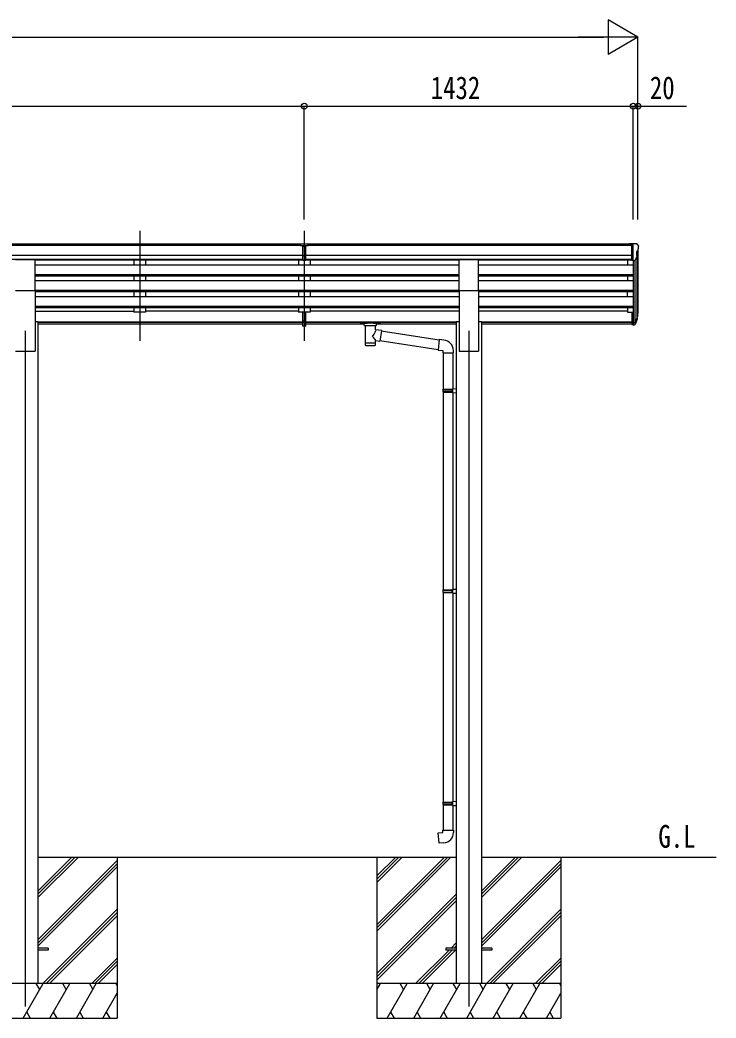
# Model space of a CAD drawing. Units: millimetres, scale not verified. Extents: x -12615 to 12615, y -8910 to 8910.
# Drawn here: x 222 to 3251, y -4915 to -574 of the extents above; entities that cross this region are included whole.
import ezdxf
from ezdxf.enums import TextEntityAlignment as Align

# ---------------------------------------------------------------- set-up
doc = ezdxf.new("R2010")
doc.units = ezdxf.units.MM
doc.header["$LTSCALE"] = 50
for name, color, linetype in [('0-2_USER1', 3, 'Continuous'), ('0-3_YKK_12', 2, 'Continuous'), ('0-4_YKK_13', 4, 'Continuous'), ('0-5_YKK_A1', 4, 'Continuous'), ('0-6_YKK_D', 6, 'Continuous')]:
    doc.layers.add(name, color=color, linetype=linetype)
doc.styles.add('ＭＳ ゴシック', font='')
doc.styles.get('ＭＳ ゴシック').set_extended_font_data('MS Gothic')

msp = doc.modelspace()

# ---------------------------------------------------------------- linework, layer by layer
at = {"layer": '0-3_YKK_12'}
for p, q in [((743.06, -1491.89), (743.06, -1969.4)), ((1459.06, -1491.89), (1459.06, -1969.4)), ((245.06, -1926.44), (245.06, -4865)), ((2175.06, -1926.44), (2175.06, -4865))]:
    msp.add_line(p, q, dxfattribs=at)
at = {"layer": '0-4_YKK_13'}
for p, q in [((1442.56, -1555.67), (1442.56, -1547.82)), ((1442.56, -1555.67), (1452.56, -1555.67)), ((1459.06, -1556.48), (1452.56, -1556.09)), ((1452.56, -1557.67), (1465.56, -1557.67)), ((1465.56, -1556.15), (1459.06, -1556.46)), ((1465.56, -1619.29), (1465.56, -1554.02)), ((2884.56, -1547.63), (2874.56, -1547.72)), ((2874.56, -1549.24), (2874.56, -1547.72)), ((2884.56, -1619.62), (2884.56, -1547.63)), ((2903.06, -1547.63), (2884.56, -1547.63)), ((2891.06, -1620.62), (2891.06, -1547.63)), ((2903.06, -1547.63), (2905.39, -1547.78)), ((2906.15, -1548.2), (2910.22, -1554.01)), ((2913.06, -1557), (2913.06, -1557.63)), ((1452.56, -1599.19), (1459.06, -1599.35)), ((1459.06, -1599.35), (1465.56, -1599.19)), ((2898.68, -1618.8), (2907.69, -1603.21)), ((2905.06, -1582.15), (2905.06, -1598.42)), ((2910.53, -1578.82), (2905.21, -1581.89)), ((202.56, -1615.84), (287.56, -1615.84)), ((287.56, -1751.06), (287.56, -1615.84)), ((1452.56, -1618.23), (1459.06, -1618.63)), ((1459.06, -1618.63), (1465.56, -1618.23)), ((2132.56, -1751.06), (2132.56, -1615.84)), ((2132.56, -1615.84), (2217.56, -1615.84)), ((2217.56, -1751.06), (2217.56, -1615.84)), ((2884.56, -1619.62), (2891.06, -1619.62)), ((2891.06, -1620.62), (2896.27, -1620.3)), ((202.56, -1751.06), (287.56, -1751.06)), ((2132.56, -1751.06), (2217.56, -1751.06)), ((1452.56, -1883.13), (1452.56, -1845.65)), ((1465.56, -1883.13), (1465.56, -1845.65)), ((2884.56, -1845.01), (2884.56, -1899.05)), ((2884.56, -1845.01), (2891.06, -1845.01)), ((2891.06, -1845.01), (2891.06, -1899.79)), ((2909.36, -1857.83), (2906.09, -1864.89)), ((2909.97, -1859.2), (2906.09, -1867.15)), ((1452.56, -1883.13), (1465.56, -1883.13)), ((1452.56, -1905.37), (1452.56, -1883.13)), ((1452.56, -1888.53), (1465.56, -1888.53)), ((1452.56, -1904.31), (1459.06, -1904.71)), ((1459.06, -1904.71), (1465.56, -1904.31)), ((1465.56, -1905.37), (1465.56, -1883.13)), ((1703.06, -1889.89), (1703.06, -1895.65)), ((1703.06, -1890.08), (1703.06, -1891.62)), ((1705.06, -1889.23), (1788.06, -1889.23)), ((1705.06, -1891.4), (1788.06, -1891.4)), ((1705.06, -1896.31), (1719.56, -1896.31)), ((1719.56, -1901.96), (1719.56, -1895.41)), ((1723.66, -1902.88), (1723.64, -1988.32)), ((1769.46, -1921.62), (1769.46, -1902.88)), ((1773.56, -1901.96), (1773.56, -1895.41)), ((1773.56, -1896.31), (1788.06, -1896.31)), ((1790.06, -1889.89), (1790.06, -1895.65)), ((2884.56, -1885.15), (2891.06, -1885.15)), ((2884.56, -1890.03), (2891.06, -1890.03)), ((2884.56, -1899.05), (2891.06, -1899.05)), ((2891.06, -1890.05), (2896.19, -1890.05)), ((2891.06, -1891.85), (2895.91, -1891.85)), ((2891.06, -1899.79), (2895.91, -1899.79)), ((2897.49, -1889.37), (2905.25, -1873.96)), ((2906.7, -1874.32), (2898.5, -1890.5)), ((2907.31, -1874.88), (2898.5, -1898.43)), ((2907.65, -1870.48), (2907.31, -1874.88)), ((1794.68, -1925.53), (1769.46, -1921.61)), ((1794.68, -1925.53), (1787.66, -1970.79)), ((2045.86, -1966.56), (1794.37, -1927.54)), ((1769.48, -1988.32), (1769.46, -1967.65)), ((1769.46, -1967.96), (1787.66, -1970.79)), ((2042.2, -2008.49), (1787.93, -1969.05)), ((2066.87, -1966.44), (2046.03, -1964.61)), ((2061.95, -2022.18), (2107.95, -2022.18)), ((2064.06, -2022.18), (2064.06, -2180.36)), ((2106.06, -2022.18), (2106.06, -2177.8)), ((2107.95, -2022.18), (2107.95, -2011.26)), ((2062.06, -2182.36), (2063.06, -2180.36)), ((2062.06, -2182.36), (2106.06, -2182.36)), ((2062.06, -2182.36), (2062.06, -2190.36)), ((2062.06, -2190.36), (2106.06, -2190.36)), ((2062.06, -2190.36), (2063.06, -2192.36)), ((2063.06, -2180.36), (2106.06, -2180.36)), ((2063.06, -2192.36), (2106.06, -2192.36)), ((2064.06, -2192.36), (2064.06, -3052.75)), ((2101.58, -2182.36), (2101.15, -2180.36)), ((2104.06, -2177.86), (2120.06, -2177.39)), ((2104.06, -2179.86), (2104.06, -2177.86)), ((2104.06, -2179.86), (2106.06, -2179.86)), ((2104.06, -2194.86), (2104.06, -2192.86)), ((2104.06, -2194.86), (2120.06, -2195.33)), ((2106.06, -2194.92), (2106.06, -3050.2)), ((2120.06, -2177.39), (2120.06, -2195.33)), ((2062.06, -3054.75), (2063.06, -3052.75)), ((2062.06, -3054.75), (2106.06, -3054.75)), ((2062.06, -3054.75), (2062.06, -3062.75)), ((2062.06, -3062.75), (2106.06, -3062.75)), ((2062.06, -3062.75), (2063.06, -3064.75)), ((2063.06, -3052.75), (2106.06, -3052.75)), ((2063.06, -3064.75), (2106.06, -3064.75)), ((2064.06, -3064.75), (2064.06, -3975.44)), ((2101.58, -3054.75), (2101.15, -3052.75)), ((2104.06, -3050.25), (2120.06, -3049.78)), ((2104.06, -3052.25), (2104.06, -3050.25)), ((2104.06, -3052.25), (2106.06, -3052.25)), ((2104.06, -3067.25), (2104.06, -3065.25)), ((2104.06, -3067.25), (2120.06, -3067.73)), ((2106.06, -3067.31), (2106.06, -3972.88)), ((2120.06, -3049.78), (2120.06, -3067.73)), ((2062.06, -3977.44), (2063.06, -3975.44)), ((2062.06, -3977.44), (2106.06, -3977.44)), ((2062.06, -3977.44), (2062.06, -3985.44)), ((2062.06, -3985.44), (2106.06, -3985.44)), ((2062.06, -3985.44), (2063.06, -3987.44)), ((2063.06, -3975.44), (2106.06, -3975.44)), ((2063.06, -3987.44), (2106.06, -3987.44)), ((2064.06, -3987.44), (2064.06, -4097.44)), ((2101.58, -3977.44), (2101.15, -3975.44)), ((2104.06, -3972.94), (2120.06, -3972.47)), ((2104.06, -3974.94), (2104.06, -3972.94)), ((2104.06, -3974.94), (2106.06, -3974.94)), ((2104.06, -3989.94), (2104.06, -3987.94)), ((2104.06, -3989.94), (2120.06, -3990.41)), ((2106.06, -3990), (2106.06, -4097.44)), ((2120.06, -3972.47), (2120.06, -3990.41)), ((2062.06, -4097.44), (2108.06, -4097.44)), ((2062.06, -4107.44), (2062.06, -4097.44)), ((2108.06, -4097.44), (2108.06, -4108.36)), ((345.06, -4610.5), (300.06, -4610.5)), ((345.06, -4619.5), (300.06, -4619.5)), ((345.06, -4610.5), (345.06, -4619.5)), ((2075.06, -4610.5), (2075.06, -4619.5)), ((2120.06, -4610.5), (2075.06, -4610.5)), ((2120.06, -4619.5), (2075.06, -4619.5)), ((2275.06, -4610.5), (2230.06, -4610.5)), ((2275.06, -4619.5), (2230.06, -4619.5)), ((2275.06, -4610.5), (2275.06, -4619.5))]:
    msp.add_line(p, q, dxfattribs=at)
for points in [[(1442.56, -1547.82), (1460.56, -1547.67), (1475.56, -1547.8)], [(1465.56, -1619.29), (1459.06, -1619.69), (1452.56, -1619.29), (1452.56, -1553.95)], [(1465.56, -1555.62), (1475.56, -1555.54), (1475.56, -1547.8)], [(1465.56, -1600.29), (1462.3, -1600.37), (1459.06, -1600.45), (1455.82, -1600.37), (1452.56, -1600.29)], [(1465.56, -1905.37), (1459.06, -1905.77), (1452.56, -1905.37)], [(1703.06, -1889.89), (1703.1, -1889.7), (1703.18, -1889.56), (1703.28, -1889.47), (1703.38, -1889.4), (1703.5, -1889.36), (1703.79, -1889.3), (1704.28, -1889.25), (1704.83, -1889.23), (1705.06, -1889.23)], [(1703.06, -1895.65), (1703.1, -1895.84), (1703.18, -1895.98), (1703.28, -1896.07), (1703.38, -1896.14), (1703.5, -1896.18), (1703.79, -1896.24), (1704.28, -1896.29), (1704.83, -1896.31), (1705.06, -1896.31)], [(1788.06, -1889.23), (1788.41, -1889.23), (1788.94, -1889.26), (1789.39, -1889.31), (1789.7, -1889.38), (1789.87, -1889.48), (1789.98, -1889.62), (1790.05, -1889.8), (1790.06, -1889.89)], [(1788.06, -1896.31), (1788.41, -1896.31), (1788.94, -1896.28), (1789.39, -1896.23), (1789.7, -1896.15), (1789.87, -1896.06), (1789.98, -1895.92), (1790.05, -1895.74), (1790.06, -1895.65)], [(2046.03, -1964.61), (2042.03, -2010.44), (2061.95, -2012.18), (2061.95, -2022.18)], [(2101.58, -2182.36), (2101.58, -2190.36), (2101.15, -2192.36)], [(2104.06, -2192.86), (2106.06, -2192.86), (2106.06, -2179.86)], [(2101.58, -3054.75), (2101.58, -3062.75), (2101.15, -3064.75)], [(2104.06, -3065.25), (2106.06, -3065.25), (2106.06, -3052.25)], [(2101.58, -3977.44), (2101.58, -3985.44), (2101.15, -3987.44)], [(2104.06, -3987.94), (2106.06, -3987.94), (2106.06, -3974.94)], [(2066.98, -4153.19), (2046.14, -4155.01), (2042.14, -4109.19), (2062.06, -4107.44)]]:
    msp.add_lwpolyline(points, dxfattribs=at)
for centre, radius, start, end in [((2905.33, -1548.77), 1, 35, 86.5), ((2910.06, -1557), 3, 0, 87), ((2711.06, -1557.63), 202, 355.05096, 0), ((2905.36, -1582.15), 0.3, 120, 180), ((2905.36, -1598.42), 0.3, 180, 265.2833), ((2905.09, -1601.71), 3, 330, 85.2833), ((2906.15, -1574.44), 6.18, 315.00103, 354.2965), ((2896.09, -1617.3), 3, 273.5, 330), ((2880.47, -1848.33), 30.41, 341.80266, 352.8448), ((2881.88, -1850.09), 29.53, 342.01856, 353.49194), ((2062.95, -2011.26), 45, 0, 85), ((2063.06, -4108.36), 45, 275, 0)]:
    msp.add_arc(centre, radius, start, end, dxfattribs=at)
for centre, major_axis, ratio, start_param, end_param in [((1483.63, -1557.98), (24.57, -1.51), 0.121868, 3.1422238, 3.1491027), ((2823.2, -1843.84), (-87.93, 4.42), 0.541684, 3.060334, 3.2172517), ((2822.41, -1850.52), (89.06, 1.43), 0.57596, 6.1985533, 6.3701348), ((1705.06, -1891.62), (2, 0), 0.109601, 1.5707963, 3.1415927), ((1746.56, -1901.87), (27.06, 0), 0.069685, 3.1415927, 6.2831853), ((1746.56, -1895.41), (27, 0), 0.070066, 6.2831853, 9.424778), ((1757.56, -1899.39), (16, 0), 0.361356, 6.2636979, 6.2831853), ((1788.06, -1891.62), (2, 0), 0.109601, 0, 1.5707963), ((2895.91, -1889.14), (3, 0), 0.90356, 4.712389, 5.7595865), ((2895.91, -1897.08), (-3, 0), 0.90356, 1.5707963, 2.6179939), ((2896.19, -1888.69), (1.5, 0), 0.90356, 4.712389, 5.7595865), ((2821.14, -1850.42), (88.05, 0), 0.90356, 5.9828017, 6.0168888), ((2906.35, -1870.48), (-1.3, 0), 0.90356, 2.9359903, 4.9130961), ((2820.43, -1854.29), (89.07, 0), 0.90356, 6.0316505, 6.077583), ((1746.56, -1948.16), (-22.81, -26.62), 0.234429, 1.6855472, 3.1268519), ((1749.11, -1945.52), (20.32, -22.25), 0.045535, 0.0389954, 1.3075346), ((1746.56, -1988.32), (22.92, 0), 0.101955, 3.1415499, 6.2833984), ((1746.56, -1975.88), (22.91, 0), 0.122865, 3.1415927, 6.2831853)]:
    msp.add_ellipse(centre, major_axis=major_axis, ratio=ratio, start_param=start_param, end_param=end_param, dxfattribs=at)
at = {"layer": '0-5_YKK_A1'}
for p, q in [((1442.56, -1549.24), (-4262.44, -1549.24)), ((1442.56, -1554.45), (-4262.44, -1554.45)), ((2884.56, -1549.24), (1475.56, -1549.24)), ((2884.56, -1554.45), (1475.56, -1554.45)), ((1452.56, -1597.98), (-4262.44, -1597.98)), ((2884.56, -1597.98), (1465.56, -1597.98)), ((2906.09, -1605.98), (2906.09, -1871.36)), ((2911.06, -1578.21), (2911.06, -1844.65)), ((1452.56, -1615.84), (-4262.44, -1615.84)), ((1452.56, -1619.18), (287.56, -1619.18)), ((718.06, -1619.08), (718.06, -1639.54)), ((768.06, -1619.08), (768.06, -1639.54)), ((1434.06, -1619.08), (1434.06, -1639.54)), ((1459.06, -1639.54), (1459.06, -1687.23)), ((2884.56, -1615.84), (1465.56, -1615.84)), ((2132.56, -1619.18), (1465.56, -1619.18)), ((1484.06, -1619.08), (1484.06, -1639.54)), ((2884.56, -1619.18), (2217.56, -1619.18)), ((2217.56, -1639.54), (2891.06, -1639.54)), ((2866.06, -1619.08), (2866.06, -1639.54)), ((2891.06, -1620.62), (2891.06, -1845.01)), ((2897.06, -1620.14), (2897.07, -1889.79)), ((718.06, -1687.23), (718.06, -1708.03)), ((768.06, -1687.23), (768.06, -1708.03)), ((1434.06, -1687.23), (1434.06, -1708.03)), ((1484.06, -1687.23), (1484.06, -1708.03)), ((2217.56, -1681.41), (2891.06, -1681.41)), ((2217.56, -1682.91), (2891.06, -1682.91)), ((2217.56, -1687.23), (2891.06, -1687.23)), ((2866.06, -1687.23), (2866.06, -1708.03)), ((1459.06, -1708.03), (1459.06, -1755.72)), ((2217.56, -1708.03), (2891.06, -1708.03)), ((287.56, -1751.06), (287.56, -2015)), ((718.06, -1755.72), (718.06, -1776.52)), ((768.06, -1755.72), (768.06, -1776.52)), ((1434.06, -1755.72), (1434.06, -1776.52)), ((1459.06, -1776.52), (1459.06, -1824.21)), ((1484.06, -1755.72), (1484.06, -1776.52)), ((2132.56, -1751.06), (2132.56, -2015)), ((2217.56, -1749.91), (2891.06, -1749.91)), ((2217.56, -1751.06), (2217.56, -2015)), ((2217.56, -1751.4), (2891.06, -1751.4)), ((2217.56, -1755.72), (2891.06, -1755.72)), ((2217.56, -1776.52), (2891.06, -1776.52)), ((2866.06, -1776.52), (2866.06, -1755.72)), ((2217.56, -1818.4), (2891.06, -1818.4)), ((2217.56, -1819.9), (2891.06, -1819.9)), ((287.56, -1840.7), (718.06, -1840.7)), ((718.06, -1824.21), (718.06, -1845.65)), ((768.06, -1845.65), (718.06, -1845.65)), ((768.06, -1824.21), (768.06, -1845.65)), ((1434.06, -1840.7), (768.06, -1840.7)), ((1434.06, -1824.21), (1434.06, -1845.65)), ((1484.06, -1845.65), (1434.06, -1845.65)), ((1484.06, -1824.21), (1484.06, -1845.65)), ((2132.56, -1840.7), (1484.06, -1840.7)), ((2217.56, -1824.21), (2891.06, -1824.21)), ((2866.06, -1840.7), (2217.56, -1840.7)), ((2866.06, -1824.21), (2866.06, -1845.65)), ((2866.06, -1845.65), (2884.56, -1845.65)), ((287.56, -1885.01), (300.06, -1885.01)), ((300.06, -1885.01), (300.06, -4765)), ((300.06, -1887.72), (1452.56, -1887.72)), ((300.06, -1889.11), (1452.56, -1889.11)), ((1452.56, -1896.8), (300.06, -1896.8)), ((1465.56, -1887.72), (2120.06, -1887.72)), ((1465.56, -1889.11), (2120.06, -1889.11)), ((1719.56, -1896.8), (1465.56, -1896.8)), ((2120.06, -1896.8), (1773.56, -1896.8)), ((2120.06, -1885.01), (2120.06, -4765)), ((2120.06, -1885.01), (2132.56, -1885.01)), ((2217.56, -1885.01), (2230.06, -1885.01)), ((2230.06, -1885.01), (2230.06, -4765)), ((2230.06, -1887.72), (2884.56, -1887.72)), ((2230.06, -1889.11), (2884.56, -1889.11)), ((2884.56, -1896.8), (2230.06, -1896.8)), ((202.56, -2015), (287.56, -2015)), ((2132.56, -2015), (2217.56, -2015)), ((300.06, -4215), (2120.06, -4215)), ((300.06, -4390.83), (475.89, -4215)), ((300.06, -4376.69), (461.75, -4215)), ((300.06, -4362.55), (447.61, -4215)), ((300.06, -4574.68), (645.06, -4229.68)), ((300.06, -4588.82), (645.06, -4243.82)), ((645.06, -4215), (645.06, -4915)), ((1775.06, -4215), (1775.06, -4915)), ((1775.06, -4509.18), (2069.24, -4215)), ((1775.06, -4523.32), (2083.38, -4215)), ((1775.06, -4537.46), (2097.52, -4215)), ((1775.06, -4325.33), (1885.39, -4215)), ((1775.06, -4311.19), (1871.25, -4215)), ((1775.06, -4297.05), (1857.11, -4215)), ((2230.06, -4215), (3251.06, -4215)), ((2230.06, -4390.83), (2405.89, -4215)), ((2230.06, -4376.69), (2391.75, -4215)), ((2230.06, -4362.55), (2377.61, -4215)), ((2230.06, -4574.68), (2575.06, -4229.68)), ((2230.06, -4588.82), (2575.06, -4243.82)), ((2575.06, -4215), (2575.06, -4915)), ((300.06, -4602.96), (645.06, -4257.96)), ((2230.06, -4602.96), (2575.06, -4257.96)), ((1775.06, -4721.31), (2120.06, -4376.31)), ((1775.06, -4735.45), (2120.06, -4390.45)), ((1775.06, -4749.59), (2120.06, -4404.59)), ((321.87, -4765), (645.06, -4441.81)), ((336.01, -4765), (645.06, -4455.95)), ((350.15, -4765), (645.06, -4470.09)), ((2251.87, -4765), (2575.06, -4441.81)), ((2266.01, -4765), (2575.06, -4455.95)), ((2280.15, -4765), (2575.06, -4470.09)), ((2098, -4610.5), (2120.06, -4588.44)), ((1943.5, -4765), (2089, -4619.5)), ((1957.64, -4765), (2103.14, -4619.5)), ((1971.79, -4765), (2117.29, -4619.5)), ((2112.14, -4610.5), (2120.06, -4602.58)), ((534, -4765), (645.06, -4653.94)), ((548.14, -4765), (645.06, -4668.08)), ((562.29, -4765), (645.06, -4682.23)), ((2464, -4765), (2575.06, -4653.94)), ((2478.14, -4765), (2575.06, -4668.08)), ((2492.29, -4765), (2575.06, -4682.23)), ((645.06, -4765), (-154.94, -4765)), ((236.22, -4915), (322.82, -4765)), ((307.82, -4790.98), (292.82, -4765)), ((351.69, -4915), (438.29, -4765)), ((423.29, -4790.98), (408.29, -4765)), ((467.16, -4915), (553.76, -4765)), ((523.76, -4765), (538.76, -4790.98)), ((639.23, -4765), (645.06, -4775.1)), ((2575.06, -4765), (1775.06, -4765)), ((1775.06, -4792.5), (1790.94, -4765)), ((1819.81, -4915), (1906.41, -4765)), ((1891.41, -4790.98), (1876.41, -4765)), ((1935.28, -4915), (2021.88, -4765)), ((2006.88, -4790.98), (1991.88, -4765)), ((2050.75, -4915), (2137.35, -4765)), ((2122.35, -4790.98), (2107.35, -4765)), ((2166.22, -4915), (2252.82, -4765)), ((2237.82, -4790.98), (2222.82, -4765)), ((2281.69, -4915), (2368.29, -4765)), ((2353.29, -4790.98), (2338.29, -4765)), ((2397.16, -4915), (2483.76, -4765)), ((2453.76, -4765), (2468.76, -4790.98)), ((2569.23, -4765), (2575.06, -4775.1)), ((582.63, -4915), (645.06, -4806.86)), ((2512.63, -4915), (2575.06, -4806.86)), ((251.22, -4889.02), (266.21, -4915)), ((366.69, -4889.02), (381.68, -4915)), ((482.16, -4889.02), (497.15, -4915)), ((597.62, -4889.02), (612.62, -4915)), ((1834.8, -4889.02), (1849.8, -4915)), ((1950.28, -4889.02), (1965.27, -4915)), ((2065.75, -4889.02), (2080.75, -4915)), ((2181.22, -4889.02), (2196.21, -4915)), ((2296.69, -4889.02), (2311.68, -4915)), ((2412.16, -4889.02), (2427.15, -4915)), ((2527.63, -4889.02), (2542.62, -4915)), ((-154.94, -4915), (645.06, -4915)), ((1775.06, -4915), (2575.06, -4915))]:
    msp.add_line(p, q, dxfattribs=at)
for points in [[(287.56, -1639.54), (1459.06, -1639.54), (2132.56, -1639.54)], [(287.56, -1681.41), (1459.06, -1681.41), (2132.56, -1681.41)], [(287.56, -1682.91), (1459.06, -1682.91), (2132.56, -1682.91)], [(287.56, -1687.23), (1459.06, -1687.23), (2132.56, -1687.23)], [(287.56, -1708.03), (1459.06, -1708.03), (2132.56, -1708.03)], [(287.56, -1749.91), (1459.06, -1749.91), (2132.56, -1749.91)], [(287.56, -1751.4), (1459.06, -1751.4), (2132.56, -1751.4)], [(287.56, -1755.72), (1459.06, -1755.72), (2132.56, -1755.72)], [(287.56, -1776.52), (1459.06, -1776.52), (2132.56, -1776.52)], [(287.56, -1818.4), (1459.06, -1818.4), (2132.56, -1818.4)], [(287.56, -1819.9), (1459.06, -1819.9), (2132.56, -1819.9)], [(287.56, -1824.21), (1459.06, -1824.21), (2132.56, -1824.21)]]:
    msp.add_lwpolyline(points, dxfattribs=at)
at = {"layer": '0-6_YKK_D'}
for p, q in [((2911.06, -649.24), (2781.16, -574.24)), ((2781.16, -574.24), (2781.16, -724.24)), ((-4138.94, -649.24), (2761.06, -649.24)), ((2911.06, -649.24), (2651.25, -649.24)), ((2911.06, -649.24), (2781.16, -724.24)), ((2911.06, -1441.89), (2911.06, -648.24)), ((-4268.94, -949.24), (1459.06, -949.24)), ((1459.06, -1441.89), (1459.06, -948.24)), ((1459.06, -1441.89), (1459.06, -948.24)), ((1459.06, -949.24), (2891.06, -949.24)), ((2891.06, -1441.89), (2891.06, -948.24)), ((2891.06, -1441.89), (2891.06, -948.24)), ((2911.06, -1441.89), (2911.06, -948.24))]:
    msp.add_line(p, q, dxfattribs=at)
msp.add_lwpolyline([(2891.06, -949.24), (2911.06, -949.24), (3122.46, -949.24)], dxfattribs=at)
for centre in [(1459.06, -949.24), (1459.06, -949.24), (2891.06, -949.24), (2891.06, -949.24), (2911.06, -949.24)]:
    msp.add_circle(centre, 12.75, dxfattribs=at)

# ---------------------------------------------------------------- texts
at = {"layer": '0-2_USER1', "style": 'ＭＳ ゴシック', "width": 0.8}
msp.add_text('G.L', height=98.97, dxfattribs=at).set_placement((3000, -4204), align=Align.BOTTOM_LEFT)
at = {"layer": '0-6_YKK_D', "style": 'ＭＳ ゴシック', "width": 0.8}
for s, p in [('1432', (2009.46, -948.24)), ('20', (2963.06, -948.24))]:
    msp.add_text(s, height=98.97, dxfattribs=at).set_placement(p, align=Align.BOTTOM_LEFT)

doc.saveas('drawing.dxf')
